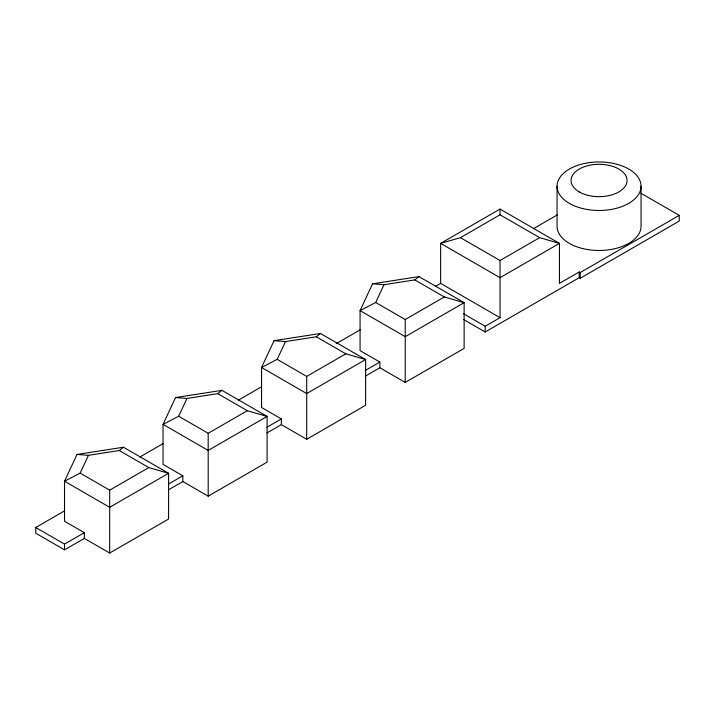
<?xml version="1.0" encoding="UTF-8"?>
<svg xmlns="http://www.w3.org/2000/svg" width="715" height="715" viewBox="0 0 715 715"><rect width="100%" height="100%" fill="white"/><g stroke="black" fill="none" stroke-linecap="round" stroke-linejoin="round"><path stroke-width="1.07" d="M77.023 454.445L64.52 481.24L64.52 521.253L84.325 532.684L84.325 538.404L109.681 553.044L168.588 519.027L168.588 473.303L123.436 447.224L77.023 454.445L88.445 455.321L119.262 450.53L123.436 447.224M119.262 450.53L148.791 467.583L168.588 473.303L109.681 507.31L64.52 481.24L80.152 473.116L88.445 455.321M175.541 397.567L163.038 424.361L163.038 464.375L182.843 475.806L182.843 481.526L208.19 496.165L267.106 462.149L267.106 416.425L221.945 390.354L175.541 397.567L186.964 398.452L217.771 393.652L221.945 390.354M217.771 393.652L247.301 410.705L267.106 416.425L208.19 450.432L163.038 424.361L178.661 416.237L186.964 398.452M274.051 340.689L261.556 367.483L261.556 407.496L281.353 418.936L281.353 424.647L306.708 439.287L365.615 405.28L365.615 359.547L320.463 333.476L274.051 340.689L285.482 341.573L316.289 336.783L320.463 333.476M316.289 336.783L345.819 353.827L365.615 359.547L306.708 393.554L261.556 367.483L277.179 359.359L285.482 341.573M372.569 283.819L360.065 310.605L360.065 350.627L379.871 362.058L379.871 367.769L405.226 382.409L464.133 348.402L464.133 302.668L418.972 276.598L372.569 283.819L383.991 284.695L414.798 279.905L418.972 276.598M414.798 279.905L444.328 296.948L464.133 302.668L405.226 336.685L360.065 310.605L375.688 302.481L383.991 284.695M539.646 237.657L500.044 214.795L460.442 237.657L440.637 243.377L500.044 277.67L559.452 243.377L500.044 209.075L440.637 243.377L440.637 283.39L500.044 317.683L500.044 260.519L539.646 237.657L559.452 243.377L559.452 283.39L579.248 271.959L580.24 272.531L679.25 215.367L679.25 221.078L580.24 278.242L579.248 277.67L485.19 331.975L463.535 319.471M533.274 228.764L557.307 214.884M139.8 457.073L163.02 443.666M238.47 400.105L261.681 386.708M336.166 343.701L360.351 329.74M435.801 286.179L440.637 283.39M84.325 538.404L64.52 549.835L35.75 533.22L35.75 527.509L64.448 510.939M80.152 473.116L109.681 490.159L148.791 467.583M178.661 416.237L208.19 433.281L247.301 410.705M277.179 359.359L306.708 376.412L345.819 353.827M375.688 302.481L405.226 319.534L444.328 296.948M35.75 527.509L64.52 544.115L84.325 532.684M168.347 484.171L182.843 475.806M266.865 427.302L281.353 418.936M365.383 370.424L379.871 362.058M168.347 489.891L182.843 481.526M266.865 433.013L281.353 424.647M365.383 376.135L379.871 367.769M463.535 313.751L485.19 326.263L500.044 317.683M640.881 193.211L679.25 215.367M460.442 237.657L500.044 260.519M641.06 186.213A42.006 24.256 0 0 1 578.051 207.216A42.006 24.256 0 0 1 578.051 165.21A42.006 24.256 0 0 1 641.06 186.213L641.06 226.226A42.006 24.256 0 0 1 599.054 250.473A42.006 24.256 0 0 1 557.048 226.226L557.048 186.213M580.24 272.531L580.24 278.242M579.248 271.959L579.248 277.67M500.044 209.075L500.044 214.795M485.19 326.263L485.19 331.975M405.226 319.534L405.226 382.409M306.708 376.412L306.708 439.287M208.19 433.281L208.19 496.165M109.681 490.159L109.681 553.044M64.52 544.115L64.52 549.835M579.248 191.924A28.001 16.168 0 0 0 626.099 184.676A28.001 16.168 0 0 0 591.806 164.879A28.001 16.168 0 0 0 579.248 191.924"/></g></svg>
